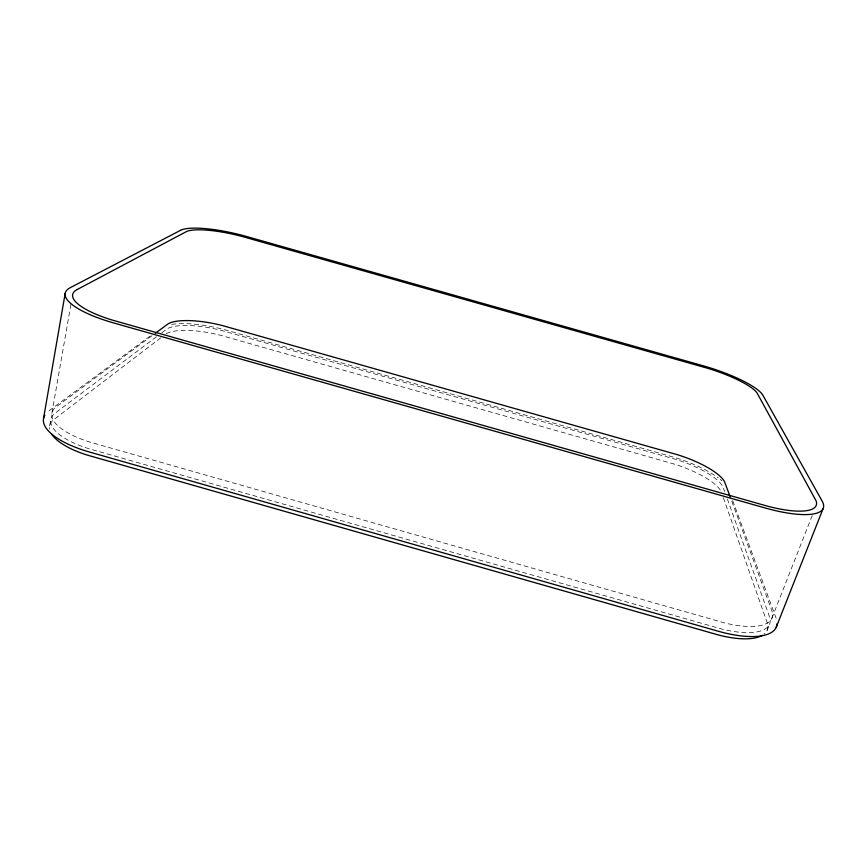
<?xml version="1.0" encoding="UTF-8"?>
<svg xmlns="http://www.w3.org/2000/svg" width="867" height="867" viewBox="0 0 867 867"><rect width="100%" height="100%" fill="white"/><g stroke="black" fill="none" stroke-linecap="round" stroke-linejoin="round"><path stroke-width="0.65" stroke-dasharray="4.33 3.25" d="M49.647 425.979L50.763 419.628M51.879 413.256L71.235 302.637M767.1 630.374L769.462 624.348M771.836 618.301L813.127 513.221M160.807 337.783L52.93 420.267A63.779 23.712 9.7 0 0 49.647 429.176M156.45 336.764L54.036 413.982A63.876 23.463 9.8 0 0 88.163 448.477L721.311 628.911A64.125 23.669 21.6 0 0 769.918 617.868L727.402 499.154M161.815 332.733L167.255 328.756A49.137 14.49 12.2 0 1 221.919 330.555L675.393 459.282A49.321 14.576 19.2 0 1 722.785 486.55L724.671 491.535M151.953 335.735L55.141 407.685A63.985 23.203 9.9 0 0 89.377 441.932L723.674 622.669A64.234 23.409 21.6 0 0 772.259 611.885L731.13 499.435M150.121 336.06L48.92 410.871A71.007 26.086 9.8 0 0 47.273 412.248M732.669 500.53L776.03 617.943A71.278 26.313 21.6 0 1 776.648 619.97M723.327 497.615L767.577 623.828A64.017 23.918 21.7 0 1 763.979 634.243M166.247 333.741A49.072 14.663 12.2 0 1 220.879 335.377L673.767 463.953A49.256 14.75 19.3 0 1 720.347 490.148M171.709 324.377A54.61 16.105 12.2 0 1 226.341 330.197L672.001 456.703A54.816 16.202 19.2 0 1 718.212 477.869M720.163 479.375A54.816 16.202 19.2 0 1 721.929 480.86"/><path stroke-width="1.3" d="M43.534 418.501L65.198 293.263M776.236 627.209L823.162 508.463M155.204 333.318L168.263 323.749A49.202 14.316 12.3 0 1 222.971 325.721L677.029 454.601A49.397 14.403 19.2 0 1 724.541 481.738L730.198 496.889M51.738 434.237A63.779 23.712 9.7 0 0 86.938 454.991L718.949 635.132A64.017 23.918 21.7 0 0 762.418 635.305M777.027 623.785A71.278 26.313 21.6 0 1 718.114 631.187L89.529 452.043A71.007 26.086 9.8 0 1 44.813 415.228M77.228 289.513L75.743 290.412A66.022 18.24 11.4 0 0 112.136 320.031L767.848 506.263A66.282 18.413 20 0 0 815.945 500.541L756.989 392.838A50.622 11.163 18.3 0 0 707.201 368.172L242.272 236.518A50.427 11.098 13.2 0 0 186.914 231.337L77.228 289.513M180.542 230.329L70.39 287.606A73.381 20.277 11.4 0 0 113.707 322.957L764.824 507.889A73.684 20.461 20 0 0 822.111 501.007L762.906 395.276A56.257 12.409 18.3 0 0 703.592 365.907L246.716 236.539A56.041 12.333 13.2 0 0 180.542 230.329"/></g></svg>
